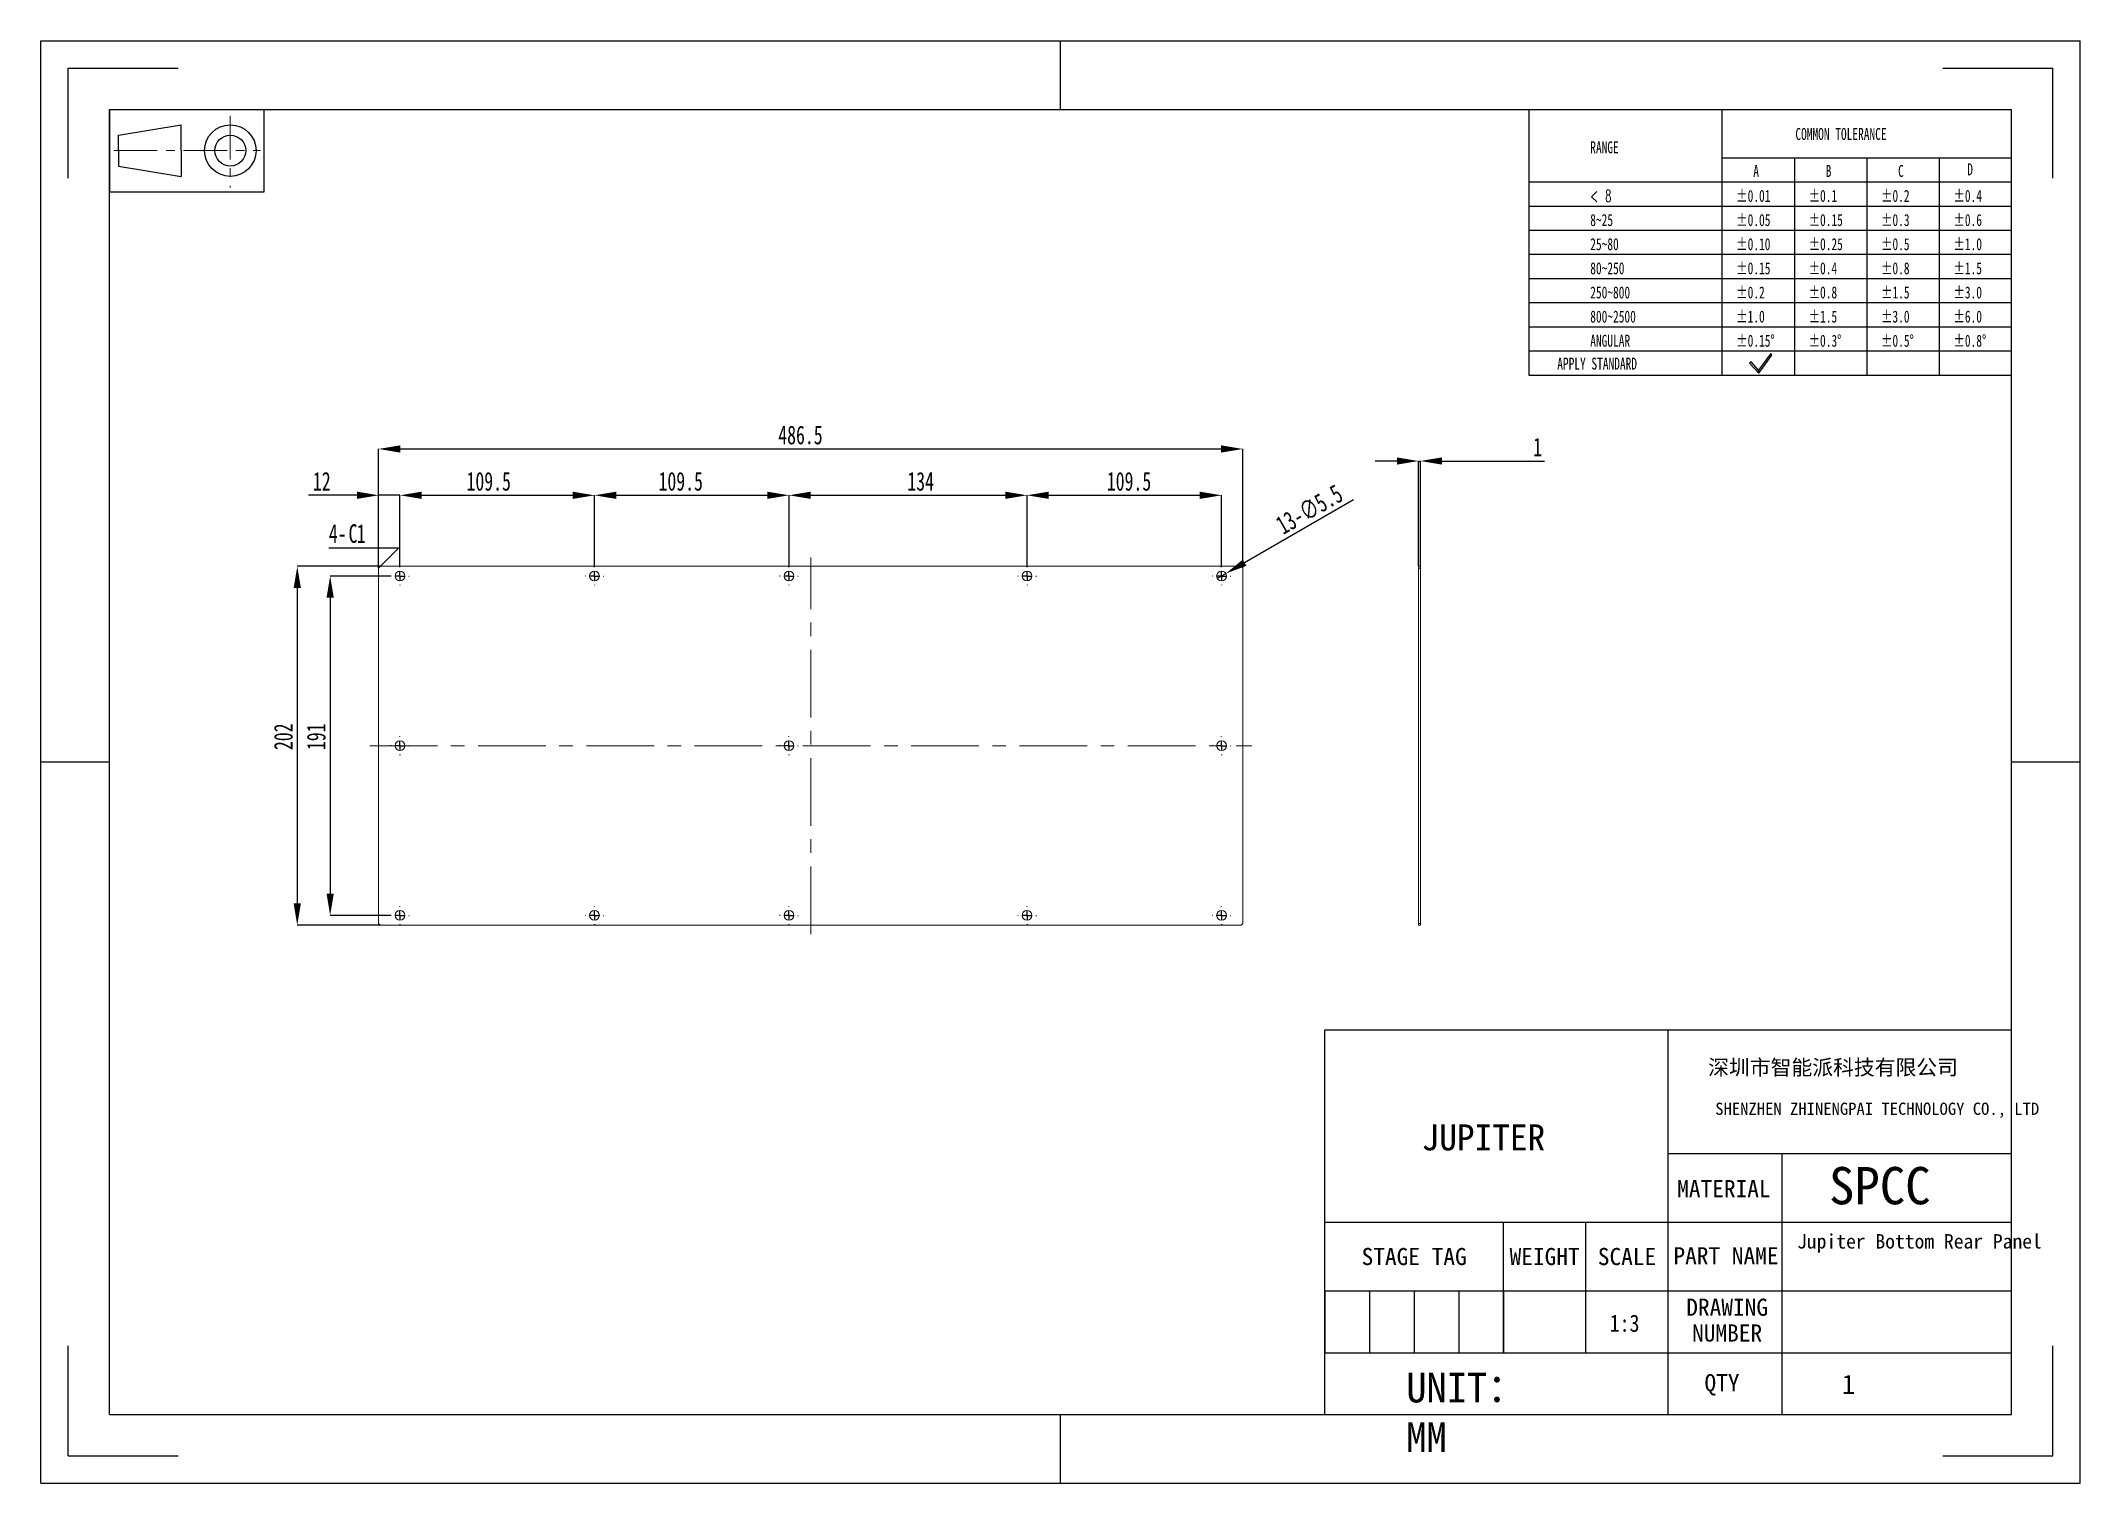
# Model space of a CAD drawing. Header units: millimetres. Extents: x 403 to 786, y 3 to 274.
import ezdxf

# ---------------------------------------------------------------- set-up
doc = ezdxf.new("R2010")
doc.units = ezdxf.units.MM
doc.header["$PDSIZE"] = -1
doc.linetypes.add('CENTER', pattern=[10.16, 6.35, -1.27, 1.27, -1.27])
doc.linetypes.add('CENTERX2', pattern=[20.32, 12.7, -2.54, 2.54, -2.54])
doc.layers.add('DEFAULT_1', color=7, linetype='CENTER', lineweight=18)
doc.layers.add('尺寸线层', color=3, linetype='Continuous', lineweight=18)
doc.layers.add('图框', color=7, linetype='Continuous')
doc.styles.add('SLDTEXTSTYLE4', font='TXT', dxfattribs={"width": 0.7})
doc.styles.add('SLDTEXTSTYLE5', font='TXT', dxfattribs={"width": 0.642857, "bigfont": 'bigfont'})
doc.styles.add('TEXTSTYLE_2', font='')
doc.styles.add('TEXTSTYLE_3', font='')
doc.styles.get('TEXTSTYLE_2').set_extended_font_data('宋体')
doc.styles.get('TEXTSTYLE_3').set_extended_font_data('宋体')
doc.dimstyles.new('SLDDIMSTYLE0', dxfattribs={"dimtxt": 3.5, "dimasz": 4.08, "dimexe": 0, "dimexo": 0.0625, "dimgap": 0.875, "dimtad": 2, "dimdec": 1, "dimlfac": 3, "dimrnd": 1e-09, "dimzin": 12, "dimdsep": 46, "dimtxsty": 'SLDTEXTSTYLE4', "dimsah": 1, "dimcen": 0.09, "dimadec": 0, "dimazin": 3, "dimtfac": 1, "dimtdec": 1, "dimtofl": 0, "dimtmove": 0, "dimatfit": 3, "dimfxl": 1, "dimfrac": 2, "dimtolj": 1, "dimtzin": 12, "dimarcsym": 0})
doc.dimstyles.new('SLDDIMSTYLE1', dxfattribs={"dimtxt": 3.5, "dimasz": 4.08, "dimexe": 0, "dimexo": 0.0625, "dimgap": 0.875, "dimtad": 2, "dimdec": 1, "dimlfac": 3, "dimrnd": 1e-09, "dimzin": 12, "dimdsep": 46, "dimtxsty": 'SLDTEXTSTYLE4', "dimsah": 1, "dimcen": 0.09, "dimadec": 0, "dimazin": 3, "dimtfac": 1, "dimtdec": 1, "dimtmove": 0, "dimatfit": 0, "dimfxl": 1, "dimfrac": 2, "dimtolj": 1, "dimtzin": 12, "dimarcsym": 0})
doc.dimstyles.new('SLDDIMSTYLE2', dxfattribs={"dimtxt": 3.5, "dimasz": 4.08, "dimexe": 0, "dimexo": 0.0625, "dimgap": 0.875, "dimtad": 2, "dimdec": 1, "dimlfac": 3, "dimrnd": 1e-09, "dimzin": 12, "dimdsep": 46, "dimtxsty": 'SLDTEXTSTYLE4', "dimblk1": 'NONE', "dimsah": 1, "dimcen": 0, "dimadec": 0, "dimazin": 3, "dimtfac": 1, "dimtdec": 1, "dimtmove": 0, "dimatfit": 3, "dimldrblk": 'NONE', "dimfxl": 1, "dimfrac": 2, "dimtolj": 1, "dimtzin": 12, "dimarcsym": 0})

# ---------------------------------------------------------------- blocks, each defined once
blk = doc.blocks.new('_D')
at = {"layer": 'Defpoints', "color": 0, "transparency": 16777216}
for p in [(628.49, 197.08), (466.33, 174.75), (628.49, 174.75)]:
    blk.add_point(p, dxfattribs=at)
at = {"layer": '图框', "color": 0, "lineweight": -2, "transparency": 16777216}
for p, q in [((466.33, 174.81), (466.33, 197.08)), ((470.41, 197.08), (624.41, 197.08)), ((628.49, 174.81), (628.49, 197.08))]:
    blk.add_line(p, q, dxfattribs=at)
at = {"layer": '图框', "color": 0, "transparency": 16777216}
for points in [[(470.41, 197.76), (470.41, 196.4), (466.33, 197.08)], [(624.41, 197.76), (624.41, 196.4), (628.49, 197.08)]]:
    blk.add_solid(points, dxfattribs=at)
at = {"layer": '图框', "color": 0, "transparency": 16777216, "insert": (545.48, 201.46), "char_height": 3.5, "attachment_point": 2, "style": 'SLDTEXTSTYLE4'}
blk.add_mtext('\\A1;486.5', dxfattribs=at)
blk = doc.blocks.new('_D_1')
at = {"layer": 'Defpoints', "color": 0, "transparency": 16777216}
for p in [(466.66, 175.08), (451.06, 107.75), (466.66, 107.75)]:
    blk.add_point(p, dxfattribs=at)
at = {"layer": '图框', "color": 0, "lineweight": -2, "transparency": 16777216}
for p, q in [((466.6, 175.08), (451.06, 175.08)), ((451.06, 171), (451.06, 111.83)), ((466.6, 107.75), (451.06, 107.75))]:
    blk.add_line(p, q, dxfattribs=at)
at = {"layer": '图框', "color": 0, "transparency": 16777216}
for points in [[(450.38, 171), (451.74, 171), (451.06, 175.08)], [(450.38, 111.83), (451.74, 111.83), (451.06, 107.75)]]:
    blk.add_solid(points, dxfattribs=at)
at = {"layer": '图框', "color": 0, "transparency": 16777216, "insert": (446.69, 143.09), "char_height": 3.5, "attachment_point": 2, "rotation": 90, "style": 'SLDTEXTSTYLE4'}
blk.add_mtext('\\A1;202', dxfattribs=at)
blk = doc.blocks.new('_D_2')
at = {"layer": 'Defpoints', "color": 0, "transparency": 16777216}
for p in [(506.83, 188.39), (470.33, 175), (506.83, 175)]:
    blk.add_point(p, dxfattribs=at)
at = {"layer": '图框', "color": 0, "lineweight": -2, "transparency": 16777216}
for p, q in [((470.33, 175.06), (470.33, 188.39)), ((474.41, 188.39), (502.75, 188.39)), ((506.83, 175.06), (506.83, 188.39))]:
    blk.add_line(p, q, dxfattribs=at)
at = {"layer": '图框', "color": 0, "transparency": 16777216}
for points in [[(474.41, 189.07), (474.41, 187.71), (470.33, 188.39)], [(502.75, 189.07), (502.75, 187.71), (506.83, 188.39)]]:
    blk.add_solid(points, dxfattribs=at)
at = {"layer": '图框', "color": 0, "transparency": 16777216, "insert": (486.98, 192.77), "char_height": 3.5, "attachment_point": 2, "style": 'SLDTEXTSTYLE4'}
blk.add_mtext('\\A1;109.5', dxfattribs=at)
blk = doc.blocks.new('_D_3')
at = {"layer": 'Defpoints', "color": 0, "transparency": 16777216}
for p in [(470.33, 188.39), (466.33, 174.75), (470.33, 175)]:
    blk.add_point(p, dxfattribs=at)
at = {"layer": '图框', "color": 0, "lineweight": -2, "transparency": 16777216}
for p, q in [((462.25, 188.39), (453.15, 188.39)), ((466.33, 174.81), (466.33, 188.39)), ((470.33, 188.39), (466.33, 188.39)), ((470.33, 175.06), (470.33, 188.39)), ((474.41, 188.39), (478.49, 188.39))]:
    blk.add_line(p, q, dxfattribs=at)
at = {"layer": '图框', "color": 0, "transparency": 16777216}
for points in [[(462.25, 189.07), (462.25, 187.71), (466.33, 188.39)], [(474.41, 189.07), (474.41, 187.71), (470.33, 188.39)]]:
    blk.add_solid(points, dxfattribs=at)
at = {"layer": '图框', "color": 0, "transparency": 16777216, "insert": (455.66, 192.77), "char_height": 3.5, "attachment_point": 2, "style": 'SLDTEXTSTYLE4'}
blk.add_mtext('\\A1;12', dxfattribs=at)
blk = doc.blocks.new('_D_4')
at = {"layer": 'Defpoints', "color": 0, "transparency": 16777216}
for p in [(543.33, 188.39), (506.83, 175), (543.33, 175)]:
    blk.add_point(p, dxfattribs=at)
at = {"layer": '图框', "color": 0, "lineweight": -2, "transparency": 16777216}
for p, q in [((506.83, 175.06), (506.83, 188.39)), ((510.91, 188.39), (539.25, 188.39)), ((543.33, 175.06), (543.33, 188.39))]:
    blk.add_line(p, q, dxfattribs=at)
at = {"layer": '图框', "color": 0, "transparency": 16777216}
for points in [[(510.91, 189.07), (510.91, 187.71), (506.83, 188.39)], [(539.25, 189.07), (539.25, 187.71), (543.33, 188.39)]]:
    blk.add_solid(points, dxfattribs=at)
at = {"layer": '图框', "color": 0, "transparency": 16777216, "insert": (523.01, 192.77), "char_height": 3.5, "attachment_point": 2, "style": 'SLDTEXTSTYLE4'}
blk.add_mtext('\\A1;109.5', dxfattribs=at)
blk = doc.blocks.new('_D_5')
at = {"layer": 'Defpoints', "color": 0, "transparency": 16777216}
for p in [(587.99, 188.39), (543.33, 175), (587.99, 175)]:
    blk.add_point(p, dxfattribs=at)
at = {"layer": '图框', "color": 0, "lineweight": -2, "transparency": 16777216}
for p, q in [((543.33, 175.06), (543.33, 188.39)), ((547.41, 188.39), (583.91, 188.39)), ((587.99, 175.06), (587.99, 188.39))]:
    blk.add_line(p, q, dxfattribs=at)
at = {"layer": '图框', "color": 0, "transparency": 16777216}
for points in [[(547.41, 189.07), (547.41, 187.71), (543.33, 188.39)], [(583.91, 189.07), (583.91, 187.71), (587.99, 188.39)]]:
    blk.add_solid(points, dxfattribs=at)
at = {"layer": '图框', "color": 0, "transparency": 16777216, "insert": (568.03, 192.77), "char_height": 3.5, "attachment_point": 2, "style": 'SLDTEXTSTYLE4'}
blk.add_mtext('\\A1;134', dxfattribs=at)
blk = doc.blocks.new('_D_6')
at = {"layer": 'Defpoints', "color": 0, "transparency": 16777216}
for p in [(624.49, 188.39), (587.99, 175), (624.49, 175)]:
    blk.add_point(p, dxfattribs=at)
at = {"layer": '图框', "color": 0, "lineweight": -2, "transparency": 16777216}
for p, q in [((587.99, 175.06), (587.99, 188.39)), ((592.07, 188.39), (620.41, 188.39)), ((624.49, 175.06), (624.49, 188.39))]:
    blk.add_line(p, q, dxfattribs=at)
at = {"layer": '图框', "color": 0, "transparency": 16777216}
for points in [[(592.07, 189.07), (592.07, 187.71), (587.99, 188.39)], [(620.41, 189.07), (620.41, 187.71), (624.49, 188.39)]]:
    blk.add_solid(points, dxfattribs=at)
at = {"layer": '图框', "color": 0, "transparency": 16777216, "insert": (607.13, 192.77), "char_height": 3.5, "attachment_point": 2, "style": 'SLDTEXTSTYLE4'}
blk.add_mtext('\\A1;109.5', dxfattribs=at)
blk = doc.blocks.new('_D_7')
at = {"layer": 'Defpoints', "color": 0, "transparency": 16777216}
for p in [(468.58, 173.25), (457.23, 109.58), (468.58, 109.58)]:
    blk.add_point(p, dxfattribs=at)
at = {"layer": '图框', "color": 0, "lineweight": -2, "transparency": 16777216}
for p, q in [((468.51, 173.25), (457.23, 173.25)), ((457.23, 169.17), (457.23, 113.66)), ((468.51, 109.58), (457.23, 109.58))]:
    blk.add_line(p, q, dxfattribs=at)
at = {"layer": '图框', "color": 0, "transparency": 16777216}
for points in [[(456.55, 169.17), (457.91, 169.17), (457.23, 173.25)], [(456.55, 113.66), (457.91, 113.66), (457.23, 109.58)]]:
    blk.add_solid(points, dxfattribs=at)
at = {"layer": '图框', "color": 0, "transparency": 16777216, "insert": (452.85, 143.09), "char_height": 3.5, "attachment_point": 2, "rotation": 90, "style": 'SLDTEXTSTYLE4'}
blk.add_mtext('\\A1;191', dxfattribs=at)
blk = doc.blocks.new('_D_8')
at = {"layer": 'Defpoints', "color": 0, "transparency": 16777216}
for p in [(623.7, 172.79), (625.29, 173.71)]:
    blk.add_point(p, dxfattribs=at)
at = {"layer": '图框', "color": 0, "lineweight": -2, "transparency": 16777216}
for p, q in [((649.27, 187.55), (628.82, 175.75)), ((623.7, 172.79), (625.29, 173.71))]:
    blk.add_line(p, q, dxfattribs=at)
at = {"layer": '图框', "color": 0, "transparency": 16777216}
blk.add_solid([(628.48, 176.34), (629.16, 175.16), (625.29, 173.71)], dxfattribs=at)
at = {"layer": '图框', "color": 0, "transparency": 16777216, "insert": (634.3, 183.96), "char_height": 3.5, "attachment_point": 1, "rotation": 30, "style": 'SLDTEXTSTYLE4'}
blk.add_mtext('\\A1;13-∅5.5', dxfattribs=at)
blk = doc.blocks.new('_NONE')
blk = doc.blocks.new('SW_CHAMFER_DIMENSION_0')
at = {"layer": '图框', "color": 0}
for p, q in [((13.04, 0), (0, 0)), ((9.67, -3.37), (13.04, 0))]:
    blk.add_line(p, q, dxfattribs=at)
at = {"layer": '图框', "color": 0, "char_height": 3.5, "attachment_point": 1, "style": 'SLDTEXTSTYLE4'}
for s, insert in [('4-', (0, 4.51)), ('C', (3.69, 4.51)), ('1', (5.23, 4.51))]:
    blk.add_mtext(s, dxfattribs=dict(at, insert=insert))
blk = doc.blocks.new('SW_CENTERMARKSYMBOL_0')
at = {"layer": '图框', "color": 0}
for p, q in [((-1.67, 0), (-1.75, 0)), ((0, 0), (-0.83, 0)), ((0, 1.67), (0, 1.75)), ((0, 0), (0, 0.83)), ((0, 0), (0, -0.83)), ((0, 0), (0.83, 0)), ((1.67, 0), (1.75, 0)), ((0, -1.67), (0, -1.75))]:
    blk.add_line(p, q, dxfattribs=at)
blk = doc.blocks.new('SW_CENTERMARKSYMBOL_1')
at = {"layer": '图框', "color": 0}
for p, q in [((-1.67, 0), (-1.75, 0)), ((0, 0), (-0.83, 0)), ((0, 1.67), (0, 1.75)), ((0, 0), (0, 0.83)), ((0, 0), (0, -0.83)), ((0, 0), (0.83, 0)), ((1.67, 0), (1.75, 0)), ((0, -1.67), (0, -1.75))]:
    blk.add_line(p, q, dxfattribs=at)
blk = doc.blocks.new('SW_CENTERMARKSYMBOL_2')
at = {"layer": '图框', "color": 0}
for p, q in [((-1.67, 0), (-1.75, 0)), ((0, 0), (-0.83, 0)), ((0, 1.67), (0, 1.75)), ((0, 0), (0, 0.83)), ((0, 0), (0, -0.83)), ((0, 0), (0.83, 0)), ((1.67, 0), (1.75, 0)), ((0, -1.67), (0, -1.75))]:
    blk.add_line(p, q, dxfattribs=at)
blk = doc.blocks.new('SW_CENTERMARKSYMBOL_3')
at = {"layer": '图框', "color": 0}
for p, q in [((-1.67, 0), (-1.75, 0)), ((0, 0), (-0.83, 0)), ((0, 1.67), (0, 1.75)), ((0, 0), (0, 0.83)), ((0, 0), (0, -0.83)), ((0, 0), (0.83, 0)), ((1.67, 0), (1.75, 0)), ((0, -1.67), (0, -1.75))]:
    blk.add_line(p, q, dxfattribs=at)
blk = doc.blocks.new('SW_CENTERMARKSYMBOL_4')
at = {"layer": '图框', "color": 0}
for p, q in [((-1.67, 0), (-1.75, 0)), ((0, 0), (-0.83, 0)), ((0, 1.67), (0, 1.75)), ((0, 0), (0, 0.83)), ((0, 0), (0, -0.83)), ((0, 0), (0.83, 0)), ((1.67, 0), (1.75, 0)), ((0, -1.67), (0, -1.75))]:
    blk.add_line(p, q, dxfattribs=at)
blk = doc.blocks.new('SW_CENTERMARKSYMBOL_5')
at = {"layer": '图框', "color": 0}
for p, q in [((-1.67, 0), (-1.75, 0)), ((0, 0), (-0.83, 0)), ((0, 1.67), (0, 1.75)), ((0, 0), (0, 0.83)), ((0, 0), (0, -0.83)), ((0, 0), (0.83, 0)), ((1.67, 0), (1.75, 0)), ((0, -1.67), (0, -1.75))]:
    blk.add_line(p, q, dxfattribs=at)
blk = doc.blocks.new('SW_CENTERMARKSYMBOL_6')
at = {"layer": '图框', "color": 0}
for p, q in [((-1.67, 0), (-1.75, 0)), ((0, 0), (-0.83, 0)), ((0, 1.67), (0, 1.75)), ((0, 0), (0, 0.83)), ((0, 0), (0, -0.83)), ((0, 0), (0.83, 0)), ((1.67, 0), (1.75, 0)), ((0, -1.67), (0, -1.75))]:
    blk.add_line(p, q, dxfattribs=at)
blk = doc.blocks.new('SW_CENTERMARKSYMBOL_7')
at = {"layer": '图框', "color": 0}
for p, q in [((-1.67, 0), (-1.75, 0)), ((0, 0), (-0.83, 0)), ((0, 1.67), (0, 1.75)), ((0, 0), (0, 0.83)), ((0, 0), (0, -0.83)), ((0, 0), (0.83, 0)), ((1.67, 0), (1.75, 0)), ((0, -1.67), (0, -1.75))]:
    blk.add_line(p, q, dxfattribs=at)
blk = doc.blocks.new('SW_CENTERMARKSYMBOL_8')
at = {"layer": '图框', "color": 0}
for p, q in [((-1.67, 0), (-1.75, 0)), ((0, 0), (-0.83, 0)), ((0, 1.67), (0, 1.75)), ((0, 0), (0, 0.83)), ((0, 0), (0, -0.83)), ((0, 0), (0.83, 0)), ((1.67, 0), (1.75, 0)), ((0, -1.67), (0, -1.75))]:
    blk.add_line(p, q, dxfattribs=at)
blk = doc.blocks.new('SW_CENTERMARKSYMBOL_9')
at = {"layer": '图框', "color": 0}
for p, q in [((-1.67, 0), (-1.75, 0)), ((0, 0), (-0.83, 0)), ((0, 1.67), (0, 1.75)), ((0, 0), (0, 0.83)), ((0, 0), (0, -0.83)), ((0, 0), (0.83, 0)), ((1.67, 0), (1.75, 0)), ((0, -1.67), (0, -1.75))]:
    blk.add_line(p, q, dxfattribs=at)
blk = doc.blocks.new('SW_CENTERMARKSYMBOL_10')
at = {"layer": '图框', "color": 0}
for p, q in [((-1.67, 0), (-1.75, 0)), ((0, 0), (-0.83, 0)), ((0, 1.67), (0, 1.75)), ((0, 0), (0, 0.83)), ((0, 0), (0, -0.83)), ((0, 0), (0.83, 0)), ((1.67, 0), (1.75, 0)), ((0, -1.67), (0, -1.75))]:
    blk.add_line(p, q, dxfattribs=at)
blk = doc.blocks.new('SW_CENTERMARKSYMBOL_11')
at = {"layer": '图框', "color": 0}
for p, q in [((-1.67, 0), (-1.75, 0)), ((0, 0), (-0.83, 0)), ((0, 1.67), (0, 1.75)), ((0, 0), (0, 0.83)), ((0, 0), (0, -0.83)), ((0, 0), (0.83, 0)), ((1.67, 0), (1.75, 0)), ((0, -1.67), (0, -1.75))]:
    blk.add_line(p, q, dxfattribs=at)
blk = doc.blocks.new('SW_CENTERMARKSYMBOL_12')
at = {"layer": '图框', "color": 0}
for p, q in [((-1.67, 0), (-1.75, 0)), ((0, 0), (-0.83, 0)), ((0, 1.67), (0, 1.75)), ((0, 0), (0, 0.83)), ((0, 0), (0, -0.83)), ((0, 0), (0.83, 0)), ((1.67, 0), (1.75, 0)), ((0, -1.67), (0, -1.75))]:
    blk.add_line(p, q, dxfattribs=at)
blk = doc.blocks.new('_D_9')
at = {"layer": 'Defpoints', "color": 0, "transparency": 16777216}
for p in [(661.8, 194.82), (661.47, 175.08), (661.8, 175.08)]:
    blk.add_point(p, dxfattribs=at)
at = {"layer": '图框', "color": 0, "lineweight": -2, "transparency": 16777216}
for p, q in [((657.39, 194.82), (653.31, 194.82)), ((661.47, 175.15), (661.47, 194.82)), ((661.47, 194.82), (661.8, 194.82)), ((661.8, 175.15), (661.8, 194.82)), ((665.88, 194.82), (685.08, 194.82))]:
    blk.add_line(p, q, dxfattribs=at)
at = {"layer": '图框', "color": 0, "transparency": 16777216}
for points in [[(657.39, 195.5), (657.39, 194.14), (661.47, 194.82)], [(665.88, 195.5), (665.88, 194.14), (661.8, 194.82)]]:
    blk.add_solid(points, dxfattribs=at)
at = {"layer": '图框', "color": 0, "transparency": 16777216, "insert": (683.8, 199.2), "char_height": 3.5, "attachment_point": 2, "style": 'SLDTEXTSTYLE4'}
blk.add_mtext('\\A1;1', dxfattribs=at)
blk = doc.blocks.new('96_1')
at = {"color": 7, "linetype": 'Continuous'}
for p, q in [((-11.25, 6), (-11.25, -6)), ((11.25, -6), (11.25, 6)), ((-9.93, 2.25), (-0.82, 3.75)), ((-0.82, 0), (-0.82, 3.75)), ((-9.93, 0), (-9.93, 2.25)), ((-9.93, 0), (-9.93, -2.25)), ((-0.82, 0), (-0.82, -3.75)), ((-9.93, -2.25), (-0.82, -3.75)), ((-11.25, -6), (11.25, -6))]:
    blk.add_line(p, q, dxfattribs=at)
for radius in [3.75, 2.25]:
    blk.add_circle((6.34, 0), radius, dxfattribs=at)
at = {"layer": 'DEFAULT_1', "color": 1, "linetype": 'CENTER'}
for p, q in [((6.34, 5.05), (6.34, -5.36)), ((-10.64, 0), (10.74, 0))]:
    blk.add_line(p, q, dxfattribs=at)

msp = doc.modelspace()

# ---------------------------------------------------------------- linework, layer by layer
at = {"color": 7, "linetype": 'Continuous'}
for p, q in [((402.932, 3.065), (402.932, 273.65)), ((402.932, 273.65), (785.617, 273.65)), ((594.274, 260.765), (594.274, 273.65)), ((785.617, 3.065), (785.617, 273.65)), ((408.086, 247.88), (408.086, 268.496)), ((408.086, 268.496), (428.702, 268.496)), ((759.847, 268.496), (780.463, 268.496)), ((780.463, 247.88), (780.463, 268.496)), ((415.817, 15.95), (415.817, 260.765)), ((415.817, 260.765), (772.732, 260.765)), ((772.732, 15.95), (772.732, 260.765)), ((402.932, 138.358), (415.817, 138.358)), ((772.732, 138.358), (785.617, 138.358)), ((408.086, 8.219), (408.086, 28.835)), ((780.463, 8.219), (780.463, 28.835)), ((415.817, 15.95), (772.732, 15.95)), ((594.274, 3.065), (594.274, 15.95)), ((408.086, 8.219), (428.702, 8.219)), ((759.847, 8.219), (780.463, 8.219)), ((402.932, 3.065), (785.617, 3.065))]:
    msp.add_line(p, q, dxfattribs=at)
for p, q in [((682.159, 260.765), (682.159, 210.95)), ((718.388, 260.765), (718.388, 210.95)), ((718.388, 251.708), (772.732, 251.708)), ((731.974, 251.708), (731.974, 210.95)), ((745.56, 251.708), (745.56, 210.95)), ((759.146, 251.708), (759.146, 210.95)), ((682.159, 247.179), (772.732, 247.179)), ((682.159, 242.651), (772.732, 242.651)), ((682.159, 238.122), (772.732, 238.122)), ((682.159, 233.594), (772.732, 233.594)), ((682.159, 229.065), (772.732, 229.065)), ((682.159, 224.536), (772.732, 224.536)), ((682.159, 220.008), (772.732, 220.008)), ((682.159, 215.479), (772.732, 215.479)), ((727.59, 215.012), (725.259, 211.85)), ((725.287, 211.277), (727.773, 214.649)), ((727.773, 214.649), (727.59, 215.012)), ((682.159, 210.95), (772.732, 210.95)), ((723.859, 213.404), (723.59, 213.162)), ((723.59, 213.162), (725.287, 211.277)), ((725.259, 211.85), (723.859, 213.404)), ((725.287, 211.277), (725.259, 211.85)), ((725.259, 211.85), (725.287, 211.277))]:
    msp.add_line(p, q)
at = {"color": 7, "linetype": 'Continuous', "lineweight": 15}
for p, q in [((466.661, 175.083), (466.327, 174.75)), ((466.327, 174.75), (466.327, 108.083)), ((628.161, 175.083), (466.661, 175.083)), ((628.494, 174.75), (628.161, 175.083)), ((628.494, 108.083), (628.494, 174.75)), ((661.466, 175.083), (661.8, 175.083)), ((661.466, 174.75), (661.466, 175.083)), ((661.8, 174.75), (661.466, 174.75)), ((661.466, 174.75), (661.466, 108.083)), ((661.8, 175.083), (661.8, 174.75)), ((661.8, 174.75), (661.8, 108.083)), ((466.327, 108.083), (466.661, 107.75)), ((466.661, 107.75), (628.161, 107.75)), ((628.161, 107.75), (628.494, 108.083)), ((661.466, 108.083), (661.8, 108.083)), ((661.466, 107.75), (661.466, 108.083)), ((661.8, 107.75), (661.466, 107.75)), ((661.8, 108.083), (661.8, 107.75))]:
    msp.add_line(p, q, dxfattribs=at)
at = {"color": 2, "linetype": 'Continuous'}
for p, q in [((643.882, 52.028), (643.882, 88.106)), ((643.882, 52.028), (643.882, 88.106)), ((643.882, 88.106), (708.307, 88.106)), ((708.307, 39.143), (708.307, 88.106)), ((708.307, 64.913), (708.307, 88.106)), ((708.307, 88.106), (772.732, 88.106)), ((708.307, 52.028), (708.307, 88.106)), ((772.732, 64.913), (772.732, 88.106)), ((708.307, 64.913), (772.732, 64.913)), ((729.597, 64.913), (729.597, 15.95)), ((772.732, 39.143), (772.732, 64.913)), ((643.882, 15.95), (643.882, 52.028)), ((643.882, 52.028), (708.307, 52.028)), ((643.882, 39.143), (643.882, 52.028)), ((643.882, 52.028), (677.383, 52.028)), ((677.383, 39.143), (677.383, 52.028)), ((677.383, 39.143), (677.383, 52.028)), ((677.383, 52.028), (708.307, 52.028)), ((692.845, 39.143), (692.845, 52.028)), ((708.307, 52.028), (772.732, 52.028)), ((708.307, 39.143), (708.307, 52.028)), ((643.882, 27.547), (643.882, 39.143)), ((643.882, 39.143), (677.383, 39.143)), ((643.882, 39.143), (677.383, 39.143)), ((643.882, 39.143), (677.383, 39.143)), ((643.882, 39.143), (643.882, 27.547)), ((652.257, 39.143), (652.257, 27.547)), ((660.632, 39.143), (660.632, 27.547)), ((669.007, 39.143), (669.007, 27.547)), ((677.383, 27.547), (677.383, 39.143)), ((677.383, 27.547), (677.383, 39.143)), ((677.383, 39.143), (708.307, 39.143)), ((677.383, 39.143), (708.307, 39.143)), ((677.383, 39.143), (677.383, 27.547)), ((692.845, 27.547), (692.845, 39.143)), ((708.307, 15.95), (708.307, 39.143)), ((708.307, 39.143), (772.732, 39.143)), ((708.307, 39.143), (772.732, 39.143)), ((708.307, 27.547), (708.307, 39.143)), ((772.732, 15.95), (772.732, 39.143)), ((643.882, 15.95), (643.882, 27.547)), ((643.882, 27.547), (708.307, 27.547)), ((643.882, 27.547), (677.383, 27.547)), ((643.882, 27.547), (677.383, 27.547)), ((677.383, 27.547), (708.307, 27.547)), ((708.307, 15.95), (708.307, 27.547)), ((708.307, 27.547), (772.732, 27.547)), ((540.802, 15.95), (571.726, 15.95)), ((571.726, 15.95), (592.342, 15.95)), ((592.342, 15.95), (623.266, 15.95)), ((623.266, 15.95), (643.882, 15.95)), ((643.882, 15.95), (708.307, 15.95)), ((708.307, 15.95), (772.732, 15.95))]:
    msp.add_line(p, q, dxfattribs=at)
at = {"color": 7, "linetype": 'Continuous', "lineweight": 15}
for centre in [(470.327, 173.25), (506.827, 173.25), (543.327, 173.25), (587.994, 173.25), (624.494, 173.25), (470.327, 141.417), (543.327, 141.417), (624.494, 141.417), (470.327, 109.583), (506.827, 109.583), (543.327, 109.583), (587.994, 109.583), (624.494, 109.583)]:
    msp.add_circle(centre, 0.917, dxfattribs=at)
at = {"layer": '图框', "linetype": 'CENTERX2', "lineweight": 0}
for p, q in [((547.411, 106.083), (547.411, 176.75)), ((464.661, 141.417), (630.161, 141.417))]:
    msp.add_line(p, q, dxfattribs=at)

# ---------------------------------------------------------------- block references
at = {"color": 2, "linetype": 'Continuous', "xscale": 1.288499418886255, "yscale": 1.288499418886255, "zscale": 1.288499418886255}
msp.add_blockref('96_1', (430.326, 253.054), dxfattribs=at)
at = {"layer": '图框', "color": 3}
msp.add_blockref('SW_CHAMFER_DIMENSION_0', (456.992, 178.454), dxfattribs=at)
at = {"layer": '图框'}
for name, p in [('SW_CENTERMARKSYMBOL_0', (470.327, 173.25)), ('SW_CENTERMARKSYMBOL_1', (506.827, 173.25)), ('SW_CENTERMARKSYMBOL_11', (543.327, 173.25)), ('SW_CENTERMARKSYMBOL_2', (587.994, 173.25)), ('SW_CENTERMARKSYMBOL_4', (624.494, 173.25)), ('SW_CENTERMARKSYMBOL_7', (470.327, 141.417)), ('SW_CENTERMARKSYMBOL_10', (543.327, 141.417)), ('SW_CENTERMARKSYMBOL_8', (624.494, 141.417)), ('SW_CENTERMARKSYMBOL_6', (470.327, 109.583)), ('SW_CENTERMARKSYMBOL_3', (506.827, 109.583)), ('SW_CENTERMARKSYMBOL_9', (543.327, 109.583)), ('SW_CENTERMARKSYMBOL_12', (587.994, 109.583)), ('SW_CENTERMARKSYMBOL_5', (624.494, 109.583))]:
    msp.add_blockref(name, p, dxfattribs=at)

# ---------------------------------------------------------------- texts
at = {"attachment_point": 1}
for s, insert, char_height, width, style in [('COMMON TOLERANCE', (732.17, 257.296), 2.24599, 73.94176, 'SLDTEXTSTYLE4'), ('RANGE', (693.678, 254.795), 2.246, 22.05942, 'SLDTEXTSTYLE4'), ('A', (724.27, 250.352), 2.246, 3.245, 'SLDTEXTSTYLE4'), ('B', (737.856, 250.352), 2.246, 3.19312, 'SLDTEXTSTYLE4'), ('C', (751.442, 250.352), 2.246, 3.23085, 'SLDTEXTSTYLE4'), ('D', (764.426, 250.657), 2.246, 3.19312, 'SLDTEXTSTYLE4'), ('< 8', (693.678, 245.682), 2.246, 10.7794, 'SLDTEXTSTYLE5'), ('%%P0.01', (721.075, 245.682), 2.246, 15.72506, 'SLDTEXTSTYLE4'), ('%%P0.1', (734.661, 245.682), 2.246, 11.79144, 'SLDTEXTSTYLE4'), ('%%P0.2', (748.247, 245.682), 2.246, 13.41394, 'SLDTEXTSTYLE4'), ('%%P0.4', (761.833, 245.682), 2.246, 13.36206, 'SLDTEXTSTYLE4'), ('8~25', (693.678, 241.153), 2.246, 17.39473, 'SLDTEXTSTYLE4'), ('%%P0.05', (721.075, 241.153), 2.246, 17.34757, 'SLDTEXTSTYLE4'), ('%%P0.15', (734.661, 241.153), 2.246, 16.5599, 'SLDTEXTSTYLE4'), ('%%P0.3', (748.247, 241.153), 2.246, 13.41394, 'SLDTEXTSTYLE4'), ('%%P0.6', (761.833, 241.153), 2.246, 13.41394, 'SLDTEXTSTYLE4'), ('25~80', (693.678, 236.625), 2.246, 21.32836, 'SLDTEXTSTYLE4'), ('%%P0.10', (721.075, 236.625), 2.246, 15.77695, 'SLDTEXTSTYLE4'), ('%%P0.25', (734.661, 236.625), 2.246, 18.13052, 'SLDTEXTSTYLE4'), ('%%P0.5', (748.247, 236.625), 2.246, 13.41394, 'SLDTEXTSTYLE4'), ('%%P1.0', (761.833, 236.625), 2.246, 11.84332, 'SLDTEXTSTYLE4'), ('80~250', (693.678, 232.096), 2.246, 25.26198, 'SLDTEXTSTYLE4'), ('%%P0.15', (721.075, 232.096), 2.246, 16.5599, 'SLDTEXTSTYLE4'), ('%%P0.4', (734.661, 232.096), 2.246, 13.36206, 'SLDTEXTSTYLE4'), ('%%P0.8', (748.247, 232.096), 2.246, 13.41394, 'SLDTEXTSTYLE4'), ('%%P1.5', (761.833, 232.096), 2.246, 12.62627, 'SLDTEXTSTYLE4'), ('250~800', (693.678, 227.568), 2.246, 29.1956, 'SLDTEXTSTYLE4'), ('%%P0.2', (721.075, 227.568), 2.246, 13.41394, 'SLDTEXTSTYLE4'), ('%%P0.8', (734.661, 227.568), 2.246, 13.41394, 'SLDTEXTSTYLE4'), ('%%P1.5', (748.247, 227.568), 2.246, 12.62627, 'SLDTEXTSTYLE4'), ('%%P3.0', (761.833, 227.568), 2.246, 13.41394, 'SLDTEXTSTYLE4'), ('800~2500', (693.678, 223.039), 2.246, 33.12923, 'SLDTEXTSTYLE4'), ('%%P1.0', (721.075, 223.039), 2.246, 11.84332, 'SLDTEXTSTYLE4'), ('%%P1.5', (734.661, 223.039), 2.246, 12.62627, 'SLDTEXTSTYLE4'), ('%%P3.0', (748.247, 223.039), 2.246, 13.41394, 'SLDTEXTSTYLE4'), ('%%P6.0', (761.833, 223.039), 2.246, 13.41394, 'SLDTEXTSTYLE4'), ('ANGULAR', (693.678, 218.51), 2.246, 31.54446, 'SLDTEXTSTYLE4'), ('%%P0.15%%D', (721.075, 218.51), 2.246, 19.72472, 'SLDTEXTSTYLE4'), ('%%P0.3%%D', (734.661, 218.51), 2.246, 16.57876, 'SLDTEXTSTYLE4'), ('%%P0.5%%D', (748.247, 218.51), 2.246, 16.57876, 'SLDTEXTSTYLE4'), ('%%P0.8%%D', (761.833, 218.51), 2.246, 16.57876, 'SLDTEXTSTYLE4'), ('APPLY STANDARD', (687.484, 214.212), 2.24599, 64.56049, 'SLDTEXTSTYLE4')]:
    msp.add_mtext(s, dxfattribs=dict(at, insert=insert, char_height=char_height, width=width, style=style))
at = {"color": 7, "linetype": 'Continuous', "insert": (739.244, 82.51), "char_height": 2.86391, "width": 67.94821, "attachment_point": 2, "style": 'TEXTSTYLE_2'}
msp.add_mtext('深圳市智能派科技有限公司', dxfattribs=at)
at = {"color": 7, "linetype": 'Continuous', "attachment_point": 2, "line_spacing_factor": 0.9, "style": 'TEXTSTYLE_3'}
for s, insert, char_height, width in [('MATERIAL\\P ', (718.757, 59.928), 3.2212, 46.56486), ('STAGE TAG ', (660.632, 47.197), 3.2212, 38.95697), ('WEIGHT', (685.114, 47.197), 3.2212, 14.15588), ('SCALE', (700.576, 47.197), 3.2212, 14.15588), ('PART NAME', (719.15, 47.343), 3.2212, 26.98848), ('DRAWING NUMBER', (719.365, 37.689), 3.22125, 26.98848), ('QTY', (718.4, 23.536), 3.2212, 35.95561)]:
    msp.add_mtext(s, dxfattribs=dict(at, insert=insert, char_height=char_height, width=width))
at = {"insert": (697.332, 31.417), "char_height": 3.22125, "width": 7.72133, "attachment_point": 7}
msp.add_mtext('{\\W0.85;1:3}', dxfattribs=at)
at = {"layer": '尺寸线层', "attachment_point": 1}
for s, insert, char_height, width in [('SHENZHEN ZHINENGPAI TECHNOLOGY CO., LTD', (717.137, 74.457), 2.29113, 64.82652), ('JUPITER', (662.034, 70.375), 4.8671, 39.72038), ('SPCC', (738.487, 62.384), 7, 24.85263), ('UNIT：MM', (659.149, 23.809), 5.5885, 21.66224)]:
    msp.add_mtext(s, dxfattribs=dict(at, insert=insert, char_height=char_height, width=width))
at = {"layer": '尺寸线层', "linetype": 'CENTERX2', "insert": (732.495, 49.791), "char_height": 3.6, "width": 45.60353, "attachment_point": 1}
msp.add_mtext('{\\H0.75x;Jupiter Bottom Rear Panel}', dxfattribs=at)
at = {"layer": '尺寸线层', "ltscale": 0.2, "insert": (740.897, 23.426), "char_height": 3.65, "width": 21.89288, "attachment_point": 1}
msp.add_mtext('1\\P\\P', dxfattribs=at)

# ---------------------------------------------------------------- dimensions: what is measured, and where the dimension line sits
at = {"layer": '图框', "color": 3}
for base, p1, p2, dimstyle, picture, middle in [((628.494, 197.083), (466.327, 174.75), (628.494, 174.75), 'SLDDIMSTYLE0', '_D', (545.481, 197.083)), ((661.8, 194.823), (661.466, 175.083), (661.8, 175.083), 'SLDDIMSTYLE1', '_D_9', (683.8, 194.823)), ((470.327, 188.391), (466.327, 174.75), (470.327, 175), 'SLDDIMSTYLE1', '_D_3', (455.659, 188.391)), ((506.827, 188.391), (470.327, 175), (506.827, 175), 'SLDDIMSTYLE0', '_D_2', (486.977, 188.391)), ((543.327, 188.391), (506.827, 175), (543.327, 175), 'SLDDIMSTYLE0', '_D_4', (523.006, 188.391)), ((587.994, 188.391), (543.327, 175), (587.994, 175), 'SLDDIMSTYLE0', '_D_5', (568.027, 188.391)), ((624.494, 188.391), (587.994, 175), (624.494, 175), 'SLDDIMSTYLE0', '_D_6', (607.125, 188.391))]:
    dim = msp.add_linear_dim(base=base, p1=p1, p2=p2, dimstyle=dimstyle, dxfattribs=at)
    dim.commit()
    dim.dimension.update_dxf_attribs({"geometry": picture, "text_midpoint": middle, "dimtype": 160})
dim = msp.add_diameter_dim_2p(p1=(623.7, 172.792), p2=(625.288, 173.708), text='13-<>', dimstyle='SLDDIMSTYLE2', dxfattribs=at)
dim.commit()
dim.dimension.update_dxf_attribs({"geometry": '_D_8', "text_midpoint": (642.501, 183.646), "dimtype": 163})
for base, p1, p2, picture, middle in [((451.063, 107.75), (466.661, 175.083), (466.661, 107.75), '_D_1', (451.063, 143.093)), ((457.228, 109.583), (468.577, 173.25), (468.577, 109.583), '_D_7', (457.228, 143.093))]:
    dim = msp.add_linear_dim(base=base, p1=p1, p2=p2, angle=90, dimstyle='SLDDIMSTYLE0', dxfattribs=at)
    dim.commit()
    dim.dimension.update_dxf_attribs({"geometry": picture, "text_midpoint": middle, "dimtype": 160})

doc.saveas('drawing.dxf')
